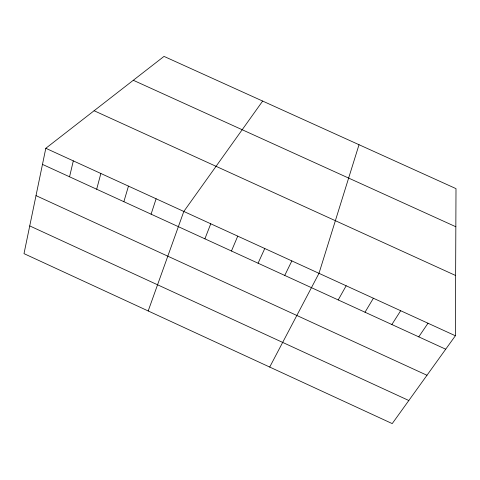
<?xml version="1.0" encoding="UTF-8"?>
<svg xmlns="http://www.w3.org/2000/svg" width="480" height="480" viewBox="0 0 480 480"><rect width="100%" height="100%" fill="white"/><g stroke="black" fill="none" stroke-linecap="round" stroke-linejoin="round"><path stroke-width="0.72" d="M455.376 335.766L456 188.634L164.016 56.394L45.81 148.284L24 253.638L392.22 423.606L455.376 335.766L45.81 148.284M69.558 176.796L73.308 160.872M96.684 189.234L100.86 173.484M123.864 201.69L128.466 186.12M359.022 144.714L318.99 273.33L269.712 367.056M151.092 214.17L156.114 198.774M148.188 310.962L183.816 211.458L262.662 101.07M204.894 238.83L210.756 223.788M231.462 251.004L237.744 236.142M258.078 263.208L264.774 248.514M284.742 275.424L291.858 260.91M338.208 299.934L346.164 285.774M365.01 312.216L373.398 298.236M391.86 324.528L400.674 310.722M418.764 336.852L427.998 323.232M133.296 80.274L455.838 226.764M94.11 110.736L455.628 275.508M42.474 164.388L445.71 349.206M36.012 195.624L426.972 375.264M29.736 225.912L408.822 400.512"/></g></svg>
